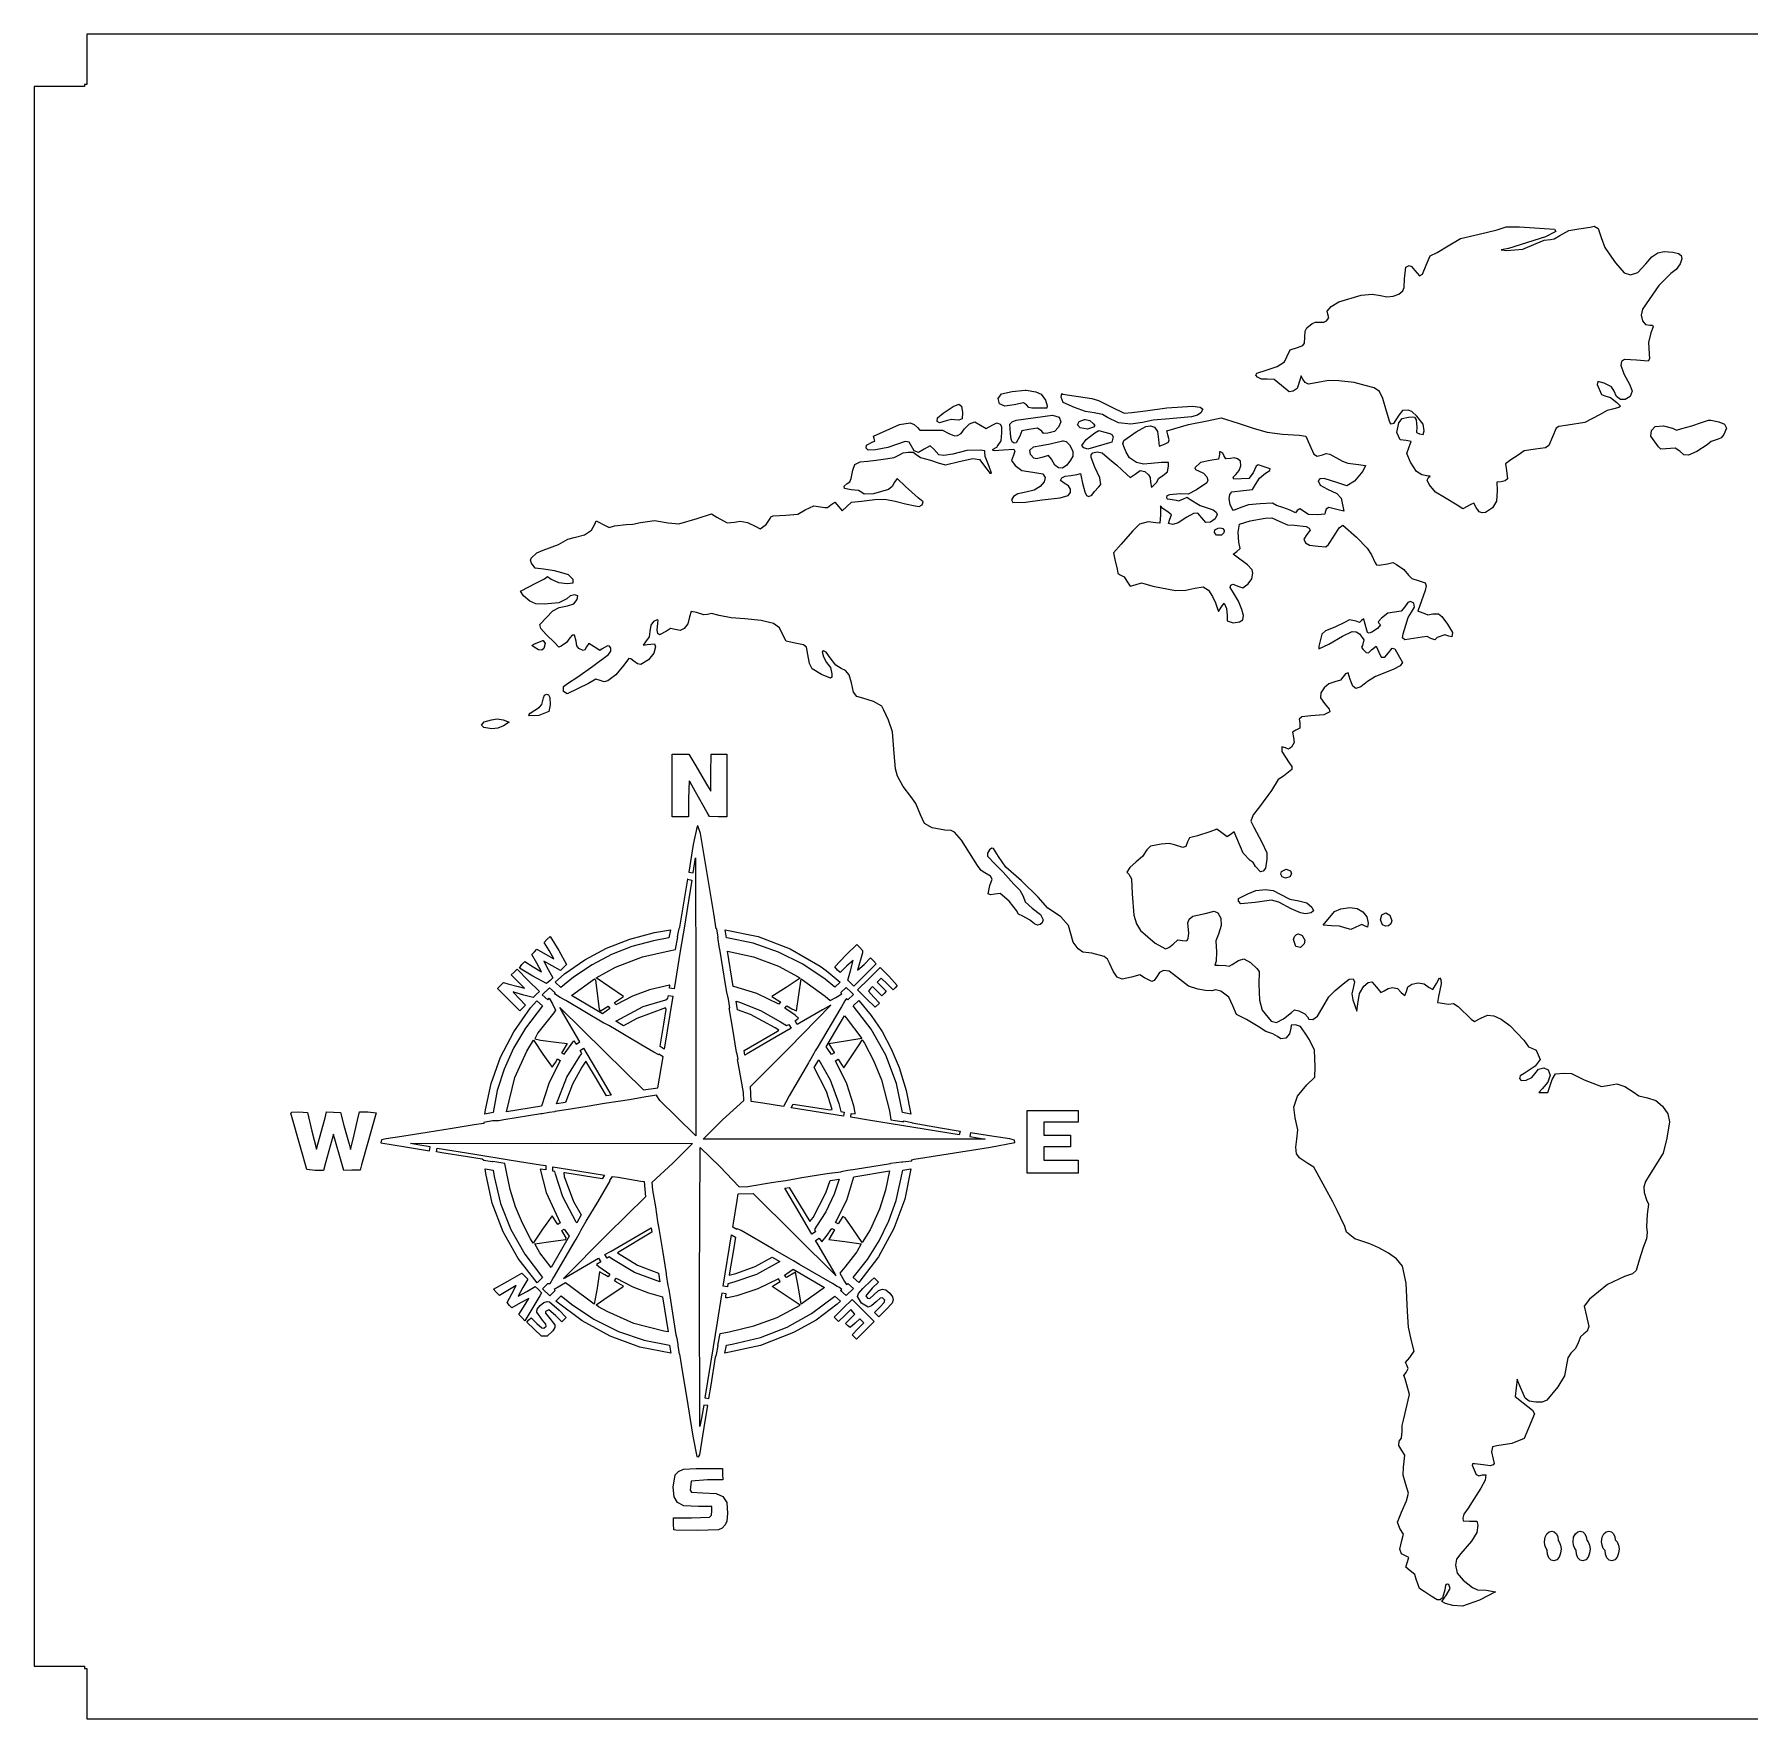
# Model space of a CAD drawing. Header units: millimetres. Extents: x 0 to 1200, y 0 to 567.
# Drawn here: x 0 to 577, y 0 to 567 of the extents above; entities that cross this region are included whole.
import ezdxf

# ---------------------------------------------------------------- set-up
doc = ezdxf.new("R2010")
doc.units = ezdxf.units.MM
doc.layers.get('0').update_dxf_attribs({"linetype": 'CONTINUOUS'})

msp = doc.modelspace()

# ---------------------------------------------------------------- linework, layer by layer
for points in [[(16.93, 16.93), (17.62, 16.93), (17.62, 0), (1182.38, 0), (1182.38, 16.93), (1183.07, 16.93), (1183.07, 17.62), (1200, 17.62), (1200, 549), (1183.07, 549), (1183.07, 549.68), (1182.38, 549.68), (1182.38, 566.61), (17.62, 566.61), (17.62, 549.68), (16.93, 549.68), (16.93, 549), (0, 549), (0, 17.62), (16.93, 17.62)], [(434.58, 470.28), (435.31, 471.25), (435.01, 472.43), (434.8, 473.48), (436.1, 475.04), (438.68, 476.58), (446.17, 478.87), (449.93, 479.23), (452.73, 478.75), (454.87, 478.34), (457.02, 478.51), (458.91, 479.17), (460.26, 480.29), (460.68, 481.41), (460.76, 484.39), (461.22, 488.32), (462.37, 488.83), (463.15, 488.52), (464.26, 487.18), (465.83, 485.39), (466.8, 485.98), (468.09, 488.96), (469.4, 492.07), (471.75, 493.23), (475.49, 495.45), (479.6, 497.9), (485.88, 499.36), (491.96, 500.87), (494.97, 501.87), (499.43, 501.85), (511.19, 501.05), (511.67, 500.24), (508.22, 498.46), (495.8, 494.54), (493.31, 494.06), (495.21, 493.87), (500.58, 494.39), (505.04, 496.2), (507.77, 497.33), (509.85, 497.55), (511.1, 497.8), (513.08, 498.97), (516.07, 500.62), (519.37, 501.19), (523.2, 501.79), (524.6, 502.09), (524.6, 502.09), (525.89, 501.3), (526.98, 498.31), (528.21, 494.92), (529.6, 492.75), (531.79, 489.78), (534.69, 486.34), (536.83, 485.71), (539.23, 486.44), (541.98, 489.45), (544.02, 491.79), (545.95, 493.11), (548.16, 493.59), (551.01, 493.37), (552.88, 492.9), (553.88, 492.16), (554.08, 491.03), (553.54, 489.42), (552.18, 487.55), (550.33, 486.1), (546.35, 482.12), (540.83, 474.11), (540.41, 472.1), (540.81, 470.27), (541.84, 469.03), (543.3, 468.8), (544.14, 468.78), (544.47, 468.25), (543.63, 466.23), (542.79, 462.93), (543.07, 459.1), (543.2, 457.41), (542.75, 456.61), (538.79, 457.01), (534.72, 457.21), (533.81, 456.53), (533.55, 455.29), (534.52, 452.44), (536.57, 448.74), (537.39, 446.56), (536.66, 444.8), (535.04, 443.79), (533.4, 443.82), (532.05, 444.79), (531.3, 446.59), (530.37, 448.03), (527.93, 449.23), (525.76, 449.79), (525.54, 448.81), (526.99, 445.44), (528.15, 445.03), (530.05, 444.45), (532.16, 442.78), (533.45, 441.48), (532.85, 441.1), (530.69, 440.52), (528.92, 440.07), (526.38, 438.63), (521.42, 436.05), (515.7, 435.1), (512.72, 434.73), (511.78, 434.1), (509.3, 428.27), (508.26, 427.5), (504.83, 427.05), (501.02, 426.55), (499.07, 425.08), (496.54, 423.42), (494.72, 422.11), (495.09, 419.9), (495.4, 417.13), (494.64, 416.4), (493.25, 416.07), (491.84, 415.95), (491.91, 413.03), (491.71, 409.6), (490.39, 407.34), (488.06, 405.71), (486.89, 405.6), (485.9, 406), (484.85, 407.49), (484.06, 408.89), (483.08, 408.45), (480.38, 406.97), (478.52, 408.17), (474.21, 410.84), (471.18, 412.62), (469.12, 415.15), (468.39, 416.67), (468.9, 417.58), (469.44, 417.96), (468.82, 417.97), (466.58, 418.46), (464.84, 419.54), (462.79, 422.71), (461.61, 425.6), (462.33, 427.79), (463, 429.67), (461.38, 429.93), (459.31, 430.2), (458.25, 432.64), (458.83, 435.88), (460.04, 437.37), (462.18, 437.82), (463.54, 437.97), (464.2, 437.86), (464.75, 436.97), (464.95, 434.42), (464.86, 432.71), (465.79, 432.27), (467.03, 431.95), (467.45, 433.22), (467.04, 435.46), (464.92, 438.15), (463.27, 439.7), (462.03, 440.13), (460.11, 440.05), (458.93, 438.5), (457.05, 435.68), (456.36, 435.49), (455.86, 436.11), (454.76, 439.88), (453.53, 444.06), (452.33, 446.41), (450.54, 447.65), (447.58, 448.51), (443.83, 449.45), (438.76, 450.04), (435.2, 450.18), (432.88, 449.69), (428.46, 448.94), (427.33, 449.45), (426.55, 450.59), (426, 451.77), (425.85, 450.97), (424.7, 447.42), (423.35, 446.55), (422.02, 446.37), (419.44, 448.49), (416.93, 450.46), (414.6, 450.63), (412.65, 450.64), (411.3, 451.26), (410.81, 452), (411.1, 452.62), (414.31, 453.68), (417.93, 454.84), (420.42, 456.4), (421.17, 458.1), (422.39, 460.49), (424.8, 461.3), (426.61, 461.88), (427.19, 462.7), (427.3, 464.73), (427.41, 466.79), (427.97, 467.86), (429.69, 469.34), (430.84, 469.83), (432.29, 469.8), (433.7, 469.76)], [(328.85, 446.5), (333.2, 446.89), (333.2, 446.89), (333.2, 446.89), (333.59, 446.87), (336.79, 446.38), (338.6, 445.51), (340.06, 443.57), (340.63, 441.63), (340.56, 440.85), (338.27, 440.81), (335.5, 440.89), (334.46, 441.11), (333.65, 441.94), (332.68, 442.64), (329.51, 442.01), (326.39, 441.53), (324.63, 442.29), (324.13, 444.08), (325.28, 445.65)], [(364.65, 435.91), (360.92, 437.74), (359.23, 438.72), (356.43, 439.28), (353.51, 439.76), (349.84, 441.02), (346.01, 442.76), (345.31, 444.53), (345.5, 445.74), (345.87, 445.52), (355.68, 444.07), (357.92, 443.47), (362.14, 441.32), (366.46, 439.16), (369.06, 439.38), (373.73, 440), (380.91, 440.91), (389.49, 441.53), (392.03, 441.21), (392.95, 440.49), (392.33, 439.3), (391.18, 438.5), (389.16, 437.92), (381.75, 437.24), (376.26, 436.83), (372.7, 436.05), (368.71, 435.45)], [(310.92, 442.17), (311.82, 441.5), (312.17, 439.42), (312.03, 437.27), (310.95, 436.77), (309.48, 436.92), (308.44, 437.08), (306.64, 436.58), (304.38, 435.96), (303.61, 436.37), (303.7, 437.55), (305.66, 439.19), (309.02, 441.41)], [(344.66, 437.85), (345.2, 436.28), (344.47, 434.42), (343.14, 433), (340.9, 432.45), (339.36, 432.31), (338.83, 433.13), (337.42, 434.1), (334.42, 433.71), (332.14, 433.17), (331.48, 431.38), (330.22, 429.16), (329.57, 429.02), (328.86, 429.49), (328.47, 430.45), (328.26, 432.28), (328.1, 435.45), (328.83, 436.25), (330.2, 436.76), (342.41, 438.44)], [(477.99, 51.7), (478.51, 49.01), (480.51, 46.59), (483.67, 44.13), (485.31, 43.39), (488.29, 43.21), (491.43, 42.73), (486.06, 39.92), (480.32, 37.86), (477.03, 38.03), (477.02, 38.03), (474.55, 38.75), (473.38, 39.44), (474.89, 41.72), (476.2, 43.8), (475.73, 45.17), (475.14, 45.3), (474.61, 44.87), (474.35, 43.37), (473.59, 40.69), (472.77, 40.02), (471.77, 39.93), (469.78, 41.17), (467.4, 42.8), (465.88, 43.82), (464.72, 46.94), (464.28, 48.51), (462.66, 49.72), (461.2, 50.94), (461.7, 52.48), (462.22, 54.23), (460.88, 54.9), (459.78, 55.49), (459.21, 57.05), (459.9, 59.91), (460.41, 62.08), (459.27, 63.97), (458.47, 66.15), (459.78, 69.51), (461.5, 73.34), (462.08, 75.87), (461.25, 78.81), (460.29, 81.97), (460.47, 84.58), (460.9, 88.7), (459.94, 90.27), (458.88, 91.86), (459.04, 93.38), (459.78, 94.39), (460.01, 96.7), (459.98, 98.66), (460.48, 100.43), (462.49, 109.11), (460.99, 114.29), (460.55, 115.4), (461.32, 116.43), (462.04, 117.84), (461.6, 118.98), (461.12, 119.82), (462.56, 121.54), (464.01, 123.62), (463.16, 127.07), (462.14, 131.72), (461.84, 137), (461.36, 146.51), (460.09, 152.18), (458.09, 154.7), (455.42, 156.64), (452.18, 158.41), (449.1, 159.74), (444.09, 161.37), (441.31, 163.66), (440.73, 165.53), (438.2, 170.9), (436.66, 173.86), (434.11, 178.56), (431.39, 183.5), (430.31, 185.5), (428.32, 186.79), (425.61, 188.51), (424.48, 190.06), (424.22, 192.25), (424.63, 194.92), (424.89, 198.05), (424.05, 202.07), (423.53, 205.66), (424.85, 209.42), (428, 213.23), (430.58, 215.86), (430.79, 219.33), (430.56, 224.85), (428.85, 228.32), (427.36, 230.59), (425.8, 232.84), (424.14, 233.45), (422.71, 233.26), (422.53, 232.27), (422.16, 230.43), (420.85, 228.97), (419.23, 228.65), (418.04, 229.51), (416.5, 230.34), (414.12, 231.15), (411.6, 232.85), (407.65, 235.15), (404.3, 236.83), (403.07, 239.76), (401.73, 242.77), (399.02, 244.68), (397.21, 245.15), (395.98, 244.81), (393.88, 244.93), (391.31, 245.41), (388.18, 246.44), (384.11, 249.58), (381.6, 251.48), (379.7, 251.64), (378.4, 251), (377.4, 249.47), (376.65, 248.35), (375.83, 247.95), (373.39, 249.26), (371.73, 250.2), (368.94, 249.49), (365.88, 248.79), (364.2, 249.48), (362.76, 251.42), (361.53, 254.18), (360.88, 255.52), (359.83, 256.45), (355.64, 257.51), (352.65, 257.86), (351.06, 258.95), (349.38, 261.18), (348.62, 264), (347.75, 266.84), (345.2, 269.74), (342.45, 271.7), (340.82, 272.7), (337.61, 276.35), (332.03, 281.89), (326.7, 286.5), (324.25, 290.09), (322.62, 292.74), (322, 292.81), (321.27, 292.24), (320.55, 291.19), (320.6, 290.1), (323.13, 287.44), (325.86, 284.76), (329.46, 280.77), (331.47, 278.76), (332.59, 276.65), (333.27, 274.78), (335.6, 272.71), (338.4, 270.49), (339.23, 268.74), (338.96, 267.74), (338.28, 267.12), (337.35, 266.97), (336.33, 267.35), (334.63, 268.76), (332.48, 269.95), (330.93, 270.66), (330.31, 271.89), (327.85, 275.02), (324.86, 277.63), (322.97, 277.34), (321.56, 277.11), (320.83, 277.52), (321.38, 280.28), (322.12, 282.38), (321.53, 283.43), (319.7, 284.53), (318.38, 285.38), (317.14, 287.01), (314.53, 291.29), (311.78, 295.56), (309.51, 298.17), (308.39, 298.8), (306.26, 298.92), (301.97, 299.71), (299.4, 301.09), (298.01, 304.01), (296.49, 307.91), (294.82, 310.22), (292.16, 313.57), (290.3, 317.08), (289.61, 319.55), (289.21, 324.64), (288.58, 331.97), (287.21, 335.87), (285.72, 339.27), (285.05, 340.62), (282.23, 342.17), (278.64, 343.29), (276.63, 343.81), (275.51, 345.32), (274.82, 348.4), (274.07, 351.19), (272.76, 352.6), (271.31, 353.27), (269.57, 354.44), (267.68, 356.85), (266.29, 358.8), (265.37, 359.27), (265, 358.85), (265.4, 357.21), (266.46, 355.33), (267.75, 353.66), (268.26, 351.44), (268.19, 350.32), (267.72, 350.05), (264.71, 351.21), (261.61, 353.13), (260.64, 355.01), (260.09, 358.02), (259.73, 360.41), (258.7, 361.29), (255.31, 361.95), (252.8, 362.42), (251.77, 364.59), (250.6, 366.96), (248.54, 368.45), (244.39, 369.4), (238.94, 369.97), (234.31, 370.35), (230.34, 371.07), (227.79, 371.74), (226.37, 371.45), (225.21, 371.28), (222.71, 372.15), (220.91, 372.5), (220.35, 370.64), (219.73, 368.29), (218.56, 366.69), (217.17, 366.07), (215.49, 366.4), (214, 366.7), (212.57, 365.8), (210.3, 364.61), (209.71, 365.05), (209.52, 366.19), (209.72, 368.49), (209.82, 369.45), (209.45, 369.63), (208.26, 369.06), (207.31, 367.8), (206.98, 365.67), (206.74, 363.96), (205.57, 362.23), (204.71, 361.18), (206.14, 361.35), (208.53, 361.52), (208.86, 360.58), (208.37, 358.44), (206.52, 356.15), (203.95, 354.58), (202.82, 354.83), (201.57, 355.76), (200.62, 356.53), (199.92, 356.62), (198.18, 354.31), (195.62, 351.14), (192.91, 349.16), (191.69, 348.84), (190.27, 349.22), (188.82, 349.72), (186.42, 348.28), (179.23, 344.74), (178.02, 345.53), (177.97, 347.21), (179.35, 348.18), (182.77, 350.46), (187.83, 354.1), (193.05, 357.99), (193.86, 359.12), (193.88, 360.13), (193.47, 360.74), (192.76, 360.89), (190.98, 359.84), (190.21, 359.34), (188.31, 360.54), (186.47, 361.73), (185.71, 360.54), (185.17, 359.55), (184.53, 359.34), (183.09, 360.02), (182.42, 360.88), (182.18, 362.45), (181.65, 364.44), (180.84, 364.48), (180.11, 363.54), (178.93, 362.04), (177.22, 360.84), (176.42, 360.46), (175.01, 361.88), (172.08, 364.71), (170.36, 366.69), (170.04, 368.12), (174.41, 372.67), (176.52, 373.76), (179.36, 374.4), (181.43, 375.05), (182.56, 376.51), (182.84, 377.75), (181.74, 378.01), (180.2, 377.7), (179.08, 376.76), (176.41, 375.38), (171.47, 374.88), (168.71, 375.08), (166.63, 375.96), (164.55, 377.73), (163.45, 379.3), (168.92, 382.11), (171.53, 383.42), (172.57, 384.21), (173.84, 383.37), (176.32, 382.19), (179.16, 381.84), (181.18, 382.14), (181.19, 383.23), (179.63, 384.76), (177.42, 385.49), (174.92, 386.16), (171.29, 386.72), (168.44, 387.06), (167.19, 388.75), (166.86, 389.74), (167.14, 390.43), (169.03, 392.23), (171.15, 393.09), (176.31, 395.03), (179.47, 396.74), (181.6, 397.29), (184.98, 398.29), (187.42, 399.77), (188.47, 401.87), (189, 402.9), (192.48, 401.19), (193.28, 400.68), (195.13, 401.29), (199.08, 401.77), (201.28, 401.78), (203.88, 402.42), (208.52, 403.07), (213.12, 402.33), (216.78, 401.96), (222.92, 403.76), (227.71, 405.35), (229.57, 404.13), (232.99, 402.33), (235.52, 402.53), (237.42, 402.86), (239.88, 402.37), (242.63, 401.05), (244.09, 400.27), (246.07, 401.68), (247.45, 403.7), (247.65, 404.3), (248.42, 404.66), (252.75, 404.91), (256.79, 405.15), (259.22, 406.62), (262.11, 407.94), (265.88, 407.48), (266.8, 407.41), (267.82, 408.29), (269.2, 409.23), (270.59, 407.7), (271.66, 406.3), (273.22, 407.79), (274.79, 409.28), (278.13, 409.57), (282.68, 410.12), (286.08, 410.27), (289.51, 409.54), (293.02, 408.68), (296.25, 408.05), (297.59, 407.8), (298.62, 408.3), (298.87, 409.3), (297.2, 410.65), (292.95, 414.46), (290.12, 417.14), (289.29, 415.94), (288.53, 414.5), (287.3, 413.48), (282.25, 412.01), (279.08, 411.88), (278.28, 412.43), (277.21, 413.13), (274.72, 413.43), (272.51, 413.78), (272.37, 414.65), (273.35, 415.48), (274.21, 416.11), (274.73, 417.24), (275.31, 419.95), (275.97, 421.94), (277.77, 422.77), (280.3, 423.01), (283.1, 423.39), (287, 423.94), (289.19, 424.23), (290.73, 425.05), (292.19, 425.84), (293.89, 426.07), (295.53, 426.05), (296.48, 425.32), (298.03, 424.31), (301.41, 423.36), (304.27, 422.4), (306.39, 421.81), (310.99, 422.89), (315.62, 423.94), (317.91, 423.62), (320.29, 420.32), (321.34, 418.98), (321.88, 419.03), (321.08, 421.25), (319.78, 424.62), (319.7, 426.08), (319.64, 426.51), (318.11, 426.72), (313.56, 426.65), (308.87, 425.42), (305.9, 424.93), (304.17, 425.16), (302.55, 427.07), (301.25, 428.22), (299.3, 427.08), (297.37, 425.93), (295.87, 426.51), (294.18, 429.37), (292.86, 429.64), (289.96, 428.65), (287.08, 427.59), (282.92, 426.82), (280.41, 426.69), (279.73, 427.42), (279.88, 428.38), (281.99, 429.47), (282.72, 429.74), (282.49, 430.68), (282.18, 431.48), (290.91, 435.36), (294.53, 435.86), (295.89, 435.35), (297.03, 434.34), (297.8, 433.41), (301.59, 433.41), (305.38, 433.41), (307.56, 432.38), (309.49, 431.57), (310.44, 431.62), (311.66, 432.37), (312.85, 433.92), (314.45, 435.6), (316.25, 436.21), (318.24, 435.11), (320.13, 434.03), (322.36, 435.25), (323.65, 435.89), (324.8, 435.47), (325.28, 434.73), (325.29, 432.55), (324.99, 429.83), (324.07, 428.41), (323.57, 427.64), (322.08, 426.8), (322.84, 426.59), (325.98, 426.79), (329.44, 427.03), (329.75, 426.35), (329.28, 425.04), (328.63, 423.19), (329.81, 421.55), (332.05, 419.86), (335.78, 419.31), (339.15, 418.79), (339.9, 417.56), (339.58, 416.05), (338.32, 414.54), (336.29, 413.32), (333.4, 412.61), (330.72, 411.99), (329.29, 411.1), (328.65, 409.97), (329.09, 409.13), (333.38, 409.24), (338.92, 409.96), (345, 410.69), (347.64, 411.47), (348.44, 412.46), (348.47, 413.59), (347.78, 414.7), (346.39, 415.65), (345.1, 416.55), (345.51, 417.46), (346.66, 418.03), (348.59, 418.23), (350.67, 418.58), (351.81, 418.89), (351.99, 418.34), (352.51, 415.65), (353.24, 412.65), (353.81, 411.52), (354.67, 411.17), (355.65, 411.6), (356.58, 412.8), (357.84, 414.3), (358.64, 415.21), (358.28, 417.42), (356.67, 421.02), (355.37, 424.24), (355.44, 425.17), (355.98, 425.78), (357.49, 426.16), (359.16, 425.79), (361.63, 423.73), (364.06, 421.68), (367.44, 418.53), (368.5, 417.5), (370.18, 418.7), (371.89, 419.83), (373.42, 419.55), (374.73, 418.45), (375.25, 417.53), (375.36, 415.93), (375.74, 414.15), (377.53, 415.96), (378.02, 417.14), (379.5, 418.23), (381.04, 419.43), (381.38, 421.35), (381.38, 422.53), (379.03, 422.52), (375.6, 422.26), (372.99, 422.03), (370.69, 422.6), (368.35, 424.14), (367.17, 426.05), (366.4, 428.01), (366.03, 429), (366.42, 429.92), (370.55, 432.87), (373.75, 434.71), (375.34, 434.95), (376.66, 434.47), (377.74, 433.01), (378.01, 430.31), (378.31, 428.03), (380.12, 428.74), (381.37, 429.44), (381.62, 430.15), (381.16, 431.87), (380.81, 433.18), (388.16, 435.33), (394.4, 436.64), (399.09, 437.6), (399.1, 437.61), (404.88, 435.81), (410.18, 434.02), (414.57, 432.81), (419.74, 432.11), (425.37, 431.72), (427.61, 431.41), (428.86, 428.61), (430.26, 425.4), (431.44, 424.75), (433.23, 425.19), (434.41, 425.6), (435.66, 425.33), (439.93, 423.01), (441.74, 422.33), (445.36, 421.9), (447.64, 421.53), (446.8, 419.67), (443.99, 416.33), (441.41, 414.69), (438.42, 415.69), (433.81, 417.16), (432.31, 417.07), (431.74, 416.37), (432.46, 414.91), (434.94, 413.59), (438.02, 412.1), (439.53, 410.63), (440.4, 406.16), (438.53, 406.69), (435.39, 407.41), (434.5, 406.93), (434.11, 405.9), (434.03, 405.18), (431.51, 404.93), (428.56, 405.1), (425.55, 406.97), (424.71, 406.39), (424.15, 405.69), (422.32, 406.51), (419.92, 407.41), (417.7, 408.14), (416.36, 408.9), (412.25, 408.66), (408.37, 408.31), (405.7, 407.41), (403.25, 406.4), (402.8, 406.95), (402.12, 408.4), (401.87, 410.4), (402.05, 411.83), (402.75, 412.68), (406.66, 413.2), (409.65, 413.45), (410.69, 415.12), (411.98, 417.31), (414.05, 418.97), (415.49, 419.93), (415.64, 420.47), (411.53, 421.81), (410.87, 421.39), (409.88, 419.13), (408.4, 417.17), (403.35, 416.99), (403.2, 417.69), (404.05, 418.58), (405.18, 419.83), (405.72, 421.46), (405.64, 423.02), (404.65, 423.77), (403.54, 424.17), (402.23, 423.92), (400.67, 423.78), (400.06, 424.9), (399.7, 425.73), (398.89, 426.2), (398.55, 426.15), (398.61, 425.21), (398.28, 423.7), (395.49, 423.24), (392.2, 422.53), (390.33, 420.78), (390.55, 420.23), (391.49, 419.78), (393.24, 418.93), (394.28, 417.73), (394.62, 416.65), (394.27, 415.7), (390.86, 413.43), (388.04, 411.95), (385.47, 411.98), (381.77, 411.74), (380.84, 411.4), (380.72, 410.83), (380.96, 410.3), (381.99, 410.2), (383.96, 409.88), (384.84, 409.72), (386.2, 410.22), (387.68, 410.88), (388.33, 410.36), (392.11, 408.16), (396.47, 406.68), (397.46, 405.91), (397.77, 405.06), (397.11, 403.63), (395.5, 402.54), (393.95, 402.42), (392.58, 403.99), (391.3, 405.52), (389.83, 405.45), (387.59, 404.22), (384.67, 402.33), (382.86, 401.76), (381.41, 402.04), (381.82, 403.54), (382.42, 404.99), (381.3, 405.82), (379.52, 407.14), (378.74, 407.96), (378.74, 404.95), (378.55, 402.14), (377.15, 402.33), (374.53, 402.61), (371.68, 401.88), (369.31, 399.49), (365.47, 395.09), (362.98, 392.18), (363.41, 389.95), (364.17, 386.67), (364.42, 385.37), (364.98, 384.91), (366.53, 384.08), (367.45, 382.62), (368.49, 380.97), (370.27, 381.47), (372.34, 382.08), (376.14, 381.02), (383.8, 379.5), (387.23, 379.61), (390.29, 380.3), (393.06, 380.78), (394.92, 379.65), (396.19, 377.5), (397.18, 375.33), (397.93, 373.35), (398.29, 372.41), (399.23, 373.97), (400.18, 375.26), (400.93, 373.43), (401.17, 371.16), (401.17, 369.35), (403.13, 368.68), (405.25, 368.92), (406.42, 369.69), (406.67, 371.07), (406.05, 373.11), (404.98, 375.94), (403.31, 378.68), (402.11, 380.53), (402.39, 381.28), (403.11, 381.61), (405.09, 380.88), (406.41, 380.37), (408.18, 381.76), (409.48, 383.47), (409.81, 385.29), (409.54, 386.42), (407.95, 388.11), (404.56, 390.68), (403.13, 391.73), (404.41, 392.63), (405.52, 393.6), (405.12, 395.72), (404.84, 399.18), (405.3, 401.86), (408.91, 402.99), (413.92, 403.8), (416.23, 403.92), (418.88, 402.69), (421.49, 401.63), (423.81, 401.46), (427.73, 401.04), (428.74, 400.53), (429.09, 399.84), (428, 398.33), (426.97, 396.74), (427.46, 395.54), (428.87, 394.77), (431.76, 394.42), (434.32, 394.25), (435.18, 394.99), (437.17, 397.94), (438.81, 400.64), (440.06, 401.47), (444.68, 397.46), (448.28, 393.79), (449.74, 391.54), (450.95, 388.84), (451.34, 388.19), (452.26, 388.06), (455.07, 388.47), (456.84, 388.88), (458.08, 388.23), (460.51, 386.55), (462.08, 384.72), (463.28, 383.51), (465.7, 382.8), (467.69, 382.14), (468.09, 381.08), (467.72, 379.5), (465.22, 372.59), (465.76, 372.5), (467.27, 371.9), (468.67, 371.35), (470.34, 371.69), (472.25, 371.69), (473.38, 370.77), (475.27, 368.14), (476.89, 365.4), (476.7, 363.92), (475.67, 364.11), (474.4, 364.61), (471.72, 363.65), (470.98, 362.92), (469.66, 363.4), (468.42, 364.09), (466.7, 363.77), (460.93, 362.89), (460.09, 363.58), (460.35, 364.99), (461.24, 367.84), (461.99, 370.47), (463.12, 372.21), (464.14, 373.95), (463.91, 375.28), (462.84, 375.86), (461.9, 375.51), (460.88, 373.98), (459.65, 372.61), (457.44, 372.27), (455.2, 371.91), (453.09, 370.16), (451.98, 368.93), (452.18, 368.57), (452.69, 367.97), (451.76, 366.72), (449.86, 365.47), (448.92, 365.14), (448.37, 365.43), (447.39, 369.03), (447.09, 369.99), (446.28, 369.45), (445.71, 368.72), (444.5, 369.18), (442.31, 369.62), (440.65, 368.77), (437.33, 367.13), (434.2, 365.92), (433.03, 364.78), (431.98, 360.75), (431.98, 359.89), (435.29, 361.51), (439.9, 364.1), (443.17, 365.69), (444.51, 365.6), (445.71, 364.93), (447.06, 362.94), (446.69, 361.03), (446.37, 360.43), (446.76, 359.75), (447.94, 358.71), (448.67, 358.57), (449.72, 359.57), (451.3, 360.75), (452.18, 358.81), (452.96, 357.12), (454.16, 357.12), (455.4, 358.54), (456.59, 360.12), (457.53, 359.93), (460.16, 355.35), (459.34, 354.18), (456.99, 352.99), (451.01, 350.57), (448.36, 348.95), (446.07, 347.06), (444.46, 346.52), (443.36, 347.34), (442.55, 349.53), (441.84, 351.78), (440.96, 351.53), (440.03, 350.36), (439.27, 349.36), (437.4, 348.81), (435.31, 348.15), (433.73, 346.82), (432.65, 345.11), (432.56, 343.42), (433.9, 341.52), (435.45, 339.64), (435.7, 338.69), (433.63, 337.69), (429.33, 337.35), (426.25, 336.99), (425.35, 336.21), (425.54, 334.99), (425.56, 333.26), (424.28, 332.53), (423.14, 331.86), (423.46, 330.06), (423.69, 328.42), (422.84, 326.84), (421.79, 326.11), (420.72, 326.55), (419.49, 326.9), (419.58, 325.34), (422.03, 321.56), (422.9, 320.3), (422.95, 319.33), (420.12, 317.1), (418.25, 315.99), (416.02, 312.23), (412.03, 306.73), (409.9, 304.1), (409.1, 301.91), (410.07, 299.94), (412.77, 294.9), (414.5, 291.25), (414.5, 289.09), (414.03, 286.12), (413.21, 285.12), (412.39, 284.89), (410.73, 286.7), (409.91, 288.05), (408.93, 288.73), (406.55, 291.12), (404.4, 296.15), (403.56, 298.38), (402.61, 297.61), (401.14, 296.64), (399.33, 297.95), (397.72, 299.27), (395.32, 298.31), (391.13, 297.02), (388.51, 296.37), (387.83, 295.01), (387.2, 293.45), (386.23, 293.11), (383.39, 294.01), (381.7, 294.43), (378.93, 294.17), (375.37, 293.52), (374.15, 292.28), (372.63, 290.06), (370.54, 288.25), (368.47, 286.39), (367.42, 284.78), (368.04, 284.08), (369.03, 282.49), (369.23, 277.49), (369.8, 270.31), (370.71, 267.44), (371.99, 265.19), (376.91, 260.9), (380.4, 259.03), (381.58, 259.37), (382.99, 260.52), (384.58, 261.99), (386.11, 261.83), (387.64, 261.68), (388.03, 262.43), (388.28, 264.29), (387.95, 267.71), (388.4, 268.96), (389.65, 269.92), (391.19, 270.31), (393.79, 270.88), (396.82, 271.62), (398.02, 271.06), (398.97, 269.32), (399.18, 266.84), (398.19, 263.96), (397.31, 261.64), (397.58, 257.99), (397.46, 254.88), (397.05, 253.52), (398.15, 253.47), (400.54, 253.32), (401.8, 253.14), (402.88, 253.65), (404.92, 255.03), (406.77, 255.61), (409.04, 254.39), (411.15, 252.36), (411.87, 251.32), (411.79, 247.11), (412, 241.69), (412.89, 238.37), (415.96, 234.65), (417.76, 234.21), (420.14, 235.46), (422.77, 237.61), (423.81, 238.42), (425.27, 238.11), (427.27, 237.1), (428.13, 236.09), (428.67, 235.35), (429.94, 235.23), (431.58, 236.37), (433.34, 239.4), (435.34, 242.84), (437.51, 244.99), (440.19, 247.23), (442.21, 248.77), (443.52, 248.84), (443.97, 247.86), (443.54, 245.71), (443.13, 243.89), (443.4, 241.84), (444.71, 238), (445.06, 240.52), (445.64, 243.94), (447.12, 246.42), (448.6, 247.6), (449.85, 247.93), (451.34, 246.11), (452.84, 244.3), (453.95, 244.82), (455.31, 245.67), (456.81, 245.94), (458.4, 245.65), (459.71, 244.31), (460.94, 243.23), (461.51, 244.66), (461.88, 246.17), (463.27, 247.12), (465.43, 247.57), (467.36, 247.21), (469.12, 245.96), (470.36, 245.25), (471.51, 247.31), (472.59, 249.25), (473.02, 248.68), (473.1, 247.2), (472.27, 242.95), (471.86, 240.97), (472.78, 240.86), (474.09, 240.63), (475.58, 240.39), (477.32, 240.56), (478.85, 239.61), (483.22, 235.27), (484.37, 234.52), (486.48, 235.62), (488.7, 236.66), (490.8, 236.47), (493.3, 235.27), (496.19, 233.19), (500.89, 228.23), (502.46, 226.05), (503.64, 225.55), (505.04, 224.89), (506.42, 221.77), (504.68, 219.5), (501, 217), (499.71, 216.2), (499.43, 215.32), (500.06, 214.64), (501.68, 214.77), (503.57, 215.64), (504.57, 216.91), (505.9, 218.54), (507.63, 218.99), (509.14, 218.29), (509.79, 216.51), (508.94, 214.16), (507.12, 211.84), (505.93, 210.65), (509.01, 210.68), (509.56, 212.37), (510.41, 215.01), (511.57, 216.92), (514.42, 217.14), (516.9, 217.05), (521.23, 214.92), (527.03, 212.68), (529.74, 213.11), (532.16, 213.53), (534.94, 212.65), (537.65, 210.87), (539.65, 209.52), (542.55, 208.81), (545.29, 207.95), (547.55, 206.06), (549.39, 203.46), (549.87, 200.78), (549.06, 195.34), (547.73, 190.24), (543.1, 182.78), (541.81, 180.75), (541.25, 178.93), (541.4, 176.97), (542.2, 174.58), (542.83, 173.04), (542.42, 169.75), (542.16, 165.49), (542.45, 163.58), (542.21, 161.37), (541.09, 158.52), (539.67, 154.26), (538.65, 150.75), (537.48, 149.7), (534.73, 148.74), (529.09, 146.1), (522.98, 141.11), (521.23, 138.72), (521.96, 135.44), (522.73, 131.93), (522.17, 130.4), (521.07, 129.41), (519.99, 128.48), (519.2, 126.49), (518.31, 124.49), (516.69, 123), (515.68, 121.43), (515.17, 118.39), (514.55, 115.32), (512.32, 111.61), (508.64, 107.14), (507.04, 106.48), (505.01, 106.44), (502.73, 106.84), (501.4, 107.78), (499.29, 112.76), (498.67, 114.19), (498.06, 108.44), (500.69, 106.27), (503.86, 103.82), (504.49, 102.54), (501.07, 94.28), (496.94, 92.58), (491.81, 91.83), (490.39, 91.44), (490.06, 89.73), (490.58, 87.26), (490.99, 85.9), (490.65, 85.4), (489.6, 85.08), (487.23, 85.42), (484.43, 85.78), (483.69, 85.68), (483.54, 85.24), (484.91, 82.13), (485.74, 81.73), (487.07, 82), (488.15, 82), (487.96, 80.23), (486.42, 77.52), (484.14, 73.85), (482.25, 70.79), (480.73, 68.76), (480.45, 67.41), (480.52, 66.51), (482.69, 66.49), (485.16, 66.43), (485.45, 65.08), (485.1, 62.66), (483.3, 59.72), (479.76, 55.58), (478.31, 53.68)], [(354.13, 433.81), (351.76, 434.18), (350.85, 435.2), (351.38, 436.39), (353.15, 437.07), (353.36, 437.07), (353.36, 437.07), (354.92, 436.68), (356.19, 435.63), (356.68, 434.97), (356.15, 434.44)], [(352.24, 428.34), (353.76, 430.28), (356.65, 432.55), (358.01, 433.35), (359.62, 432.85), (361.66, 432.34), (362.37, 431.99), (362.79, 431.17), (362.42, 429.43), (354.28, 427.09), (352.91, 427.45)], [(563.02, 436.86), (563.86, 436.81), (566.54, 436.29), (568.41, 435.44), (569.03, 434.1), (568.19, 432.04), (567.3, 430.88), (566.32, 430.42), (563.9, 429.61), (562.53, 428.5), (559.13, 426.24), (556.32, 425.06), (554.69, 425.15), (553.34, 426.36), (551.86, 427.36), (548.68, 427.22), (546.97, 427.02), (546.2, 427.79), (543.64, 431.45), (543.8, 433.35), (545.08, 434.73), (547.87, 434.91), (550.97, 434.12), (552.21, 433.45), (554.06, 434), (557.42, 434.88), (560.67, 436.08), (563.02, 436.86)], [(338.81, 424.27), (337.01, 423.77), (336.15, 423.98), (335.03, 425.21), (334.75, 426.69), (335.97, 427.83), (338.58, 428.27), (341.63, 428.86), (345.8, 429.85), (345.8, 429.85), (345.8, 429.85), (346.09, 429.82), (346.97, 429.61), (348.18, 428.57), (349.25, 426.37), (349.29, 424.73), (348.44, 423.36), (347.19, 421.71), (345.73, 420.65), (344.38, 420.73), (343.25, 421.63), (342.03, 423.66), (341.11, 424.92)], [(400.16, 399.69), (400.06, 398.88), (399.29, 398.15), (397.59, 398.17), (396.92, 398.98), (397.04, 399.9), (398.16, 400.52), (398.82, 400.63), (398.82, 400.63), (398.82, 400.63), (399.71, 400.36)], [(170.64, 359.41), (169.53, 359.6), (168.08, 360.41), (167.36, 361.01), (167.96, 361.49), (170.98, 362.67), (170.98, 362.67), (171.12, 362.66), (171.81, 361.63), (171.33, 359.99)], [(170.69, 341.2), (171.21, 343.36), (171.61, 344.3), (172.26, 344.65), (172.92, 344.4), (173.35, 343.53), (173.5, 341.01), (173.05, 338.79), (169.72, 337.41), (166.52, 337.31), (166.29, 337.71), (166.71, 338.28), (169.85, 340.24)], [(153.72, 336.06), (155.71, 336.33), (157.66, 335.99), (159.71, 335.25), (157.83, 334), (155.86, 333.17), (153.9, 333.03), (151.14, 333.38), (150.42, 334.24), (151.31, 335.31)], [(232.88, 324.41), (232.88, 303.35), (229.96, 303.41), (227.03, 303.48), (226.25, 304.85), (222.32, 311.81), (220.45, 315.3), (220.22, 315.49), (219.99, 309.43), (219.99, 303.36), (214.47, 303.36), (214.47, 313.88), (214.47, 324.41), (217.32, 324.41), (220.17, 324.41), (222.42, 320.57), (226.07, 314.38), (227.47, 312.01), (227.53, 318.21), (227.6, 324.41), (230.24, 324.41)], [(124.8, 192.32), (132.88, 191.03), (133.09, 192.34), (129.63, 192.89), (126.54, 193.47), (173.95, 193.56), (221.36, 193.46), (214.72, 186.83), (207.64, 180.32), (207.86, 177.75), (207.88, 177.77), (208.9, 172.17), (209.6, 167.25), (209.97, 164.91), (209.99, 164.92), (209.99, 164.92), (211.23, 157.54), (212.52, 149.71), (212.54, 149.28), (213.1, 145.69), (213.4, 144.34), (213.42, 144.35), (213.54, 143.59), (213.76, 142.2), (215.78, 129.18), (216.07, 127.99), (216.45, 125.91), (216.36, 125.5), (216.87, 122.62), (216.96, 122.61), (217.33, 120.63), (217.92, 117.01), (219.29, 108.43), (221.49, 94.99), (222.79, 88.19), (223.36, 88.06), (223.78, 88.76), (224.49, 93.03), (225.64, 100.12), (226.47, 105.32), (225.11, 105.51), (224.4, 101.09), (223.82, 98.24), (223.68, 145.17), (223.89, 192.15), (230.57, 185.73), (237, 178.97), (239.93, 179.08), (247.88, 180.4), (250.17, 180.71), (252.68, 181.03), (252.7, 181.06), (258.1, 182), (265.81, 183.26), (268.25, 183.6), (268.25, 183.6), (268.32, 183.59), (268.32, 183.57), (271.3, 184.01), (271.32, 184.08), (273.64, 184.5), (276, 184.82), (276, 184.83), (287.94, 186.79), (287.95, 186.84), (289.84, 187.12), (291.71, 187.36), (292.11, 187.29), (295.07, 187.7), (295.11, 188.04), (295.94, 188.17), (305.17, 189.66), (321.52, 192.3), (329.77, 193.88), (329.66, 194.58), (328.03, 195.04), (322.67, 195.85), (314.85, 197.13), (314.57, 195.84), (319.79, 194.98), (272.35, 194.96), (224.92, 194.94), (231.48, 201.45), (238.65, 207.97), (238.5, 210.66), (236.89, 219.38), (236.53, 221.79), (236.65, 221.88), (236.42, 223.57), (236.32, 223.53), (236.09, 224.16), (234.88, 231.95), (233.67, 239.12), (233.85, 239.08), (233.41, 242.09), (232.84, 244.4), (232.58, 246.32), (230.57, 258.82), (230.47, 259.06), (229.89, 262.94), (229.95, 262.95), (230.01, 262.95), (229.57, 265.71), (229.32, 265.73), (228.48, 270.88), (226.21, 284.95), (224.08, 297.78), (223.15, 300.32), (223.16, 300.32), (223.15, 300.32), (223.15, 300.32), (222.87, 300.24), (221.62, 294.03), (220.12, 284.79), (221.54, 284.51), (222.37, 289.63), (222.5, 243.14), (222.47, 196.08), (215.81, 202.55), (210.38, 207.97), (209.3, 209.57), (209.32, 209.71), (205.6, 209.14), (200.18, 208.21), (196.39, 207.62), (191.78, 206.91), (185.95, 205.93), (178.83, 204.82), (175.07, 204.22), (175.05, 204.14), (173.18, 203.87), (170.75, 203.47), (170.3, 203.5), (157.95, 201.48), (156.22, 201.12), (154.05, 201.09), (151.18, 200.51), (151.15, 200.26), (147.87, 199.75), (140.57, 198.59), (132.16, 197.23), (123.65, 195.85), (118.35, 195.03), (116.8, 194.67), (116.57, 193.71)], [(422.4, 285.2), (422.8, 284.25), (422.19, 283.25), (420.81, 282.78), (419.63, 283.18), (419.17, 284.11), (419.38, 284.95), (421.02, 285.75), (421.02, 285.75)], [(216.37, 263.03), (216.26, 263.02), (216.82, 265.81), (217.1, 266.28), (219.73, 282.37), (219.72, 282.37), (221.14, 282.1), (220, 275.11), (218.62, 266.64), (217.23, 258.18), (215.14, 245.48), (213.66, 245.71), (213.72, 246.76), (213.64, 246.78), (213.64, 246.78), (206.87, 245.21), (201.15, 243.03), (195.61, 240.14), (195.08, 240.96), (198.1, 242.97), (193.51, 246.06), (188.92, 249.19), (195.4, 252.79), (204.49, 256.28), (213.55, 258.31), (215.67, 258.72), (216.46, 263.01)], [(425.76, 271.07), (422.7, 272.45), (418.5, 274.72), (416.1, 275.33), (410.54, 274.61), (405.78, 274.13), (405, 274.99), (405, 275.94), (408.07, 277.5), (410.78, 278.56), (412.99, 278.87), (413.93, 278.91), (413.93, 278.91), (416.57, 278.58), (418.99, 277.36), (422.28, 275.68), (425.31, 275.1), (427.9, 274.42), (429.59, 273), (430.24, 271.78), (429.42, 271.06), (427.52, 270.8)], [(444.88, 272.53), (446.82, 271.45), (448.13, 269.76), (448.6, 267.57), (448.31, 266.28), (447.13, 266.78), (446.4, 267.19), (445.63, 266.87), (442.76, 265.5), (440.69, 266.01), (438.96, 266.62), (436.27, 266.73), (433.46, 266.95), (437.25, 271.49), (439.43, 272.43), (442.46, 272.93), (442.46, 272.93), (442.46, 272.93)], [(271.03, 247.81), (269.2, 246.1), (265.92, 248.81), (258.44, 253.85), (250.32, 257.89), (241.76, 260.85), (232.94, 262.63), (232.79, 262.65), (232.36, 265.41), (243.46, 263.14), (254.18, 259.01), (264.27, 253.13), (266.34, 251.67)], [(453.43, 267.07), (452.74, 268.72), (453.17, 270.37), (454.48, 271.03), (455.9, 270.27), (456.55, 268.4), (456.22, 267.33), (455.4, 266.68), (454.38, 266.55)], [(168.99, 254.18), (167.31, 257.04), (168.18, 257.92), (169.05, 258.81), (171.86, 257.16), (174.75, 255.59), (173.14, 258.42), (171.44, 261.16), (172.4, 262.13), (173.5, 263.1), (176.34, 258.43), (179.02, 253.75), (178.01, 252.72), (176.99, 251.68), (174.17, 253.29), (171.3, 254.82), (172.82, 252.01), (174.4, 249.27), (173.43, 248.3), (172.23, 247.33), (167.68, 249.8), (163.13, 252.48), (163.92, 253.72), (164.94, 254.71), (167.75, 252.96), (170.62, 251.26)], [(208.25, 261.71), (200.92, 259.71), (194.06, 257.03), (187.56, 253.63), (181.31, 249.44), (177.12, 246.02), (175.18, 247.78), (178.32, 250.52), (185.1, 255.27), (192.41, 259.17), (200.24, 262.24), (208.59, 264.46), (213.97, 265.36), (213.42, 262.65)], [(278.47, 258.38), (278.47, 257.67), (276.85, 251.76), (279.05, 253.73), (281.24, 255.9), (282.18, 254.89), (283.12, 253.89), (279.35, 250.14), (275.58, 246.4), (274.59, 247.4), (273.59, 248.41), (274.43, 251.52), (275.4, 255.04), (273.25, 253.21), (270.97, 250.97), (270.11, 251.84), (269.26, 252.94), (272.94, 256.81), (276.62, 260.46), (277.65, 259.38)], [(423.75, 263.16), (424.5, 263.85), (425.13, 263.99), (425.13, 263.99), (426.36, 263.45), (427.25, 261.87), (427.06, 260.63), (425.79, 259.38), (424.28, 259.77), (423.45, 262.06)], [(235.29, 246.29), (235.07, 246.34), (233.15, 258.23), (241.9, 256.24), (250.26, 253.14), (256.89, 249.55), (257.53, 249.1), (252.8, 246), (248.07, 242.91), (250.73, 241.28), (250.97, 241.13), (250.34, 240.33), (242.97, 243.92)], [(169.88, 244.6), (168.8, 243.59), (167.72, 242.58), (164.63, 243.44), (161.3, 244.45), (161.02, 244.54), (161.25, 244.17), (163.15, 242.15), (165.24, 240.06), (164.28, 239.12), (163.28, 238.17), (159.49, 241.89), (155.75, 245.62), (156.77, 246.61), (157.8, 247.61), (159.25, 247.23), (162.77, 246.29), (164.83, 245.73), (162.6, 247.96), (160.36, 250.19), (161.34, 251.16), (162.33, 252.12), (166.1, 248.36)], [(190.26, 237.98), (193, 239.66), (193.52, 238.85), (191.03, 237.14), (180.66, 243.29), (188.43, 248.92), (188.43, 248.92), (188.68, 248.55), (189.97, 238.55)], [(244.97, 207.07), (241.13, 207.67), (240.84, 212.72), (253.72, 225.54), (267.9, 240.05), (267.9, 240.06), (267.89, 240.06), (267.87, 240.05), (265.11, 238.45), (256.6, 233.5), (255.86, 234.74), (257.05, 235.63), (255.85, 236.69), (252.45, 239.04), (253.07, 239.84), (254.71, 238.82), (256.37, 238.11), (257.86, 248.87), (257.89, 248.89), (257.89, 248.89), (265.96, 243.03), (267.62, 241.58), (269.59, 242.64), (271.56, 243.85), (271.2, 244.27), (273.03, 245.99), (274.72, 244.38), (275.49, 243.58), (273.57, 241.81), (273.09, 242.32), (272.54, 241.44), (271.42, 239.47), (271.22, 239.09), (263.25, 225.65), (262.63, 224.65), (262.13, 223.82), (262.17, 223.77), (260.74, 221.24), (260.7, 221.29), (260.38, 220.68), (253.81, 209.52), (252.69, 207.35), (251.91, 205.95)], [(286.8, 247.16), (284.78, 249.16), (284.11, 248.46), (283.44, 247.77), (284.98, 246.22), (286.52, 244.68), (285.78, 243.94), (285.04, 243.2), (283.48, 244.74), (281.93, 246.27), (281.23, 245.61), (280.54, 244.75), (282.38, 242.75), (284.22, 240.74), (282.83, 239.31), (279.79, 242.23), (276.86, 245.15), (280.64, 248.91), (284.42, 252.66), (287.32, 249.76), (290.21, 246.67), (289.51, 245.83), (288.82, 245.17)], [(198.99, 229.72), (196.21, 231.43), (193.26, 233.15), (193.23, 233.14), (191.6, 234.02), (191.57, 233.97), (178.72, 241.59), (178.71, 241.6), (176.87, 242.57), (174.93, 243.8), (175.16, 244.15), (173.23, 245.91), (173.22, 245.91), (173.23, 245.91), (173.23, 245.91), (170.81, 243.46), (172.67, 241.8), (173.16, 242.34), (174.25, 240.49), (175.33, 238.32), (174.74, 237.46), (169.37, 230.74), (168.27, 228.71), (170.27, 228.24), (175.49, 227.61), (179.21, 227.13), (177.69, 224.7), (177.27, 224.02), (178.16, 223.49), (181.43, 228.06), (182.25, 226.86), (183.5, 227.65), (177.25, 238.25), (176.76, 239.21), (191.89, 224.34), (204.83, 211.49), (209.74, 212.24), (211.43, 222.66), (210.01, 223.52), (209.98, 223.33), (208.37, 224.26), (204.34, 226.6)], [(213.29, 243.3), (214.74, 243.07), (211.85, 225.27), (210.45, 226.12), (210.47, 226.23), (211.69, 233.59), (212.52, 238.56), (212.3, 239.08), (202.61, 235.56), (198.19, 233.11), (195.54, 234.65), (195.76, 234.8), (204.73, 239.53), (212.43, 241.82), (213.06, 242.34), (213.29, 243.3)], [(151.74, 204.77), (153.6, 213.65), (156.82, 222.5), (161.29, 231.07), (166.9, 239.09), (168.96, 241.49), (168.96, 241.49), (170.89, 239.77), (165.14, 232.29), (161.17, 225.56), (158.02, 218.53), (155.71, 211.28), (154.27, 203.88), (151.55, 203.33)], [(247.39, 228.15), (242.78, 225.47), (239.71, 223.68), (238.95, 223.24), (238.73, 224.82), (242.94, 227.21), (249.88, 231.23), (250.41, 231.57), (249.19, 232.42), (240.83, 236.9), (236.44, 238.42), (236.01, 241.32), (237.13, 241.01), (244.27, 238.28), (250.95, 234.42), (252.96, 233.14), (253.75, 233.49), (254.48, 232.27)], [(286.32, 223.15), (281.44, 231.97), (275.4, 239.84), (277.34, 241.62), (281.48, 236.56), (285.08, 231.17), (288.21, 225.36), (290.89, 219.07), (293.24, 211.34), (294.76, 203.38), (292.02, 203.97), (289.9, 213.7)], [(268.14, 223.43), (266.69, 225.56), (266.34, 226.05), (272.5, 236.42), (273.01, 235.81), (278.24, 228.78), (269.37, 227.39), (267.22, 227.06), (268.95, 224.12), (269.06, 223.95)], [(161.61, 215.68), (165.63, 224.59), (167.89, 228.21), (167.89, 228.21), (167.96, 228.17), (171.04, 223.58), (174.12, 219.19), (175.23, 220.73), (175.97, 221.94), (176.84, 221.43), (173.05, 213.66), (170.61, 206.02), (158.76, 204.09)], [(190.34, 213.12), (189.08, 215.3), (185.53, 221.24), (184.08, 219.15), (180.96, 213.46), (178.59, 207.26), (175.63, 206.78), (179.06, 215.83), (183.43, 222.9), (184.12, 223.76), (183.52, 224.76), (184.74, 225.53), (190.18, 216.21), (194.01, 209.73), (192.45, 209.49)], [(271.47, 220.09), (272.19, 218.94), (274.46, 222.32), (277.59, 227.04), (278.43, 228.39), (279.15, 227.27), (282.18, 221.44), (284.89, 214.93), (287.55, 204.43), (288.06, 201.45), (289.54, 201.2), (291.72, 200.91), (292.42, 200.88), (292.38, 201.14), (295.14, 200.54), (295.17, 200.4), (304.71, 198.71), (311.35, 197.63), (311.08, 196.37), (280.54, 201.34), (274.57, 202.3), (274.76, 203.6), (276, 203.47), (276.08, 203.8), (275.58, 206.14), (273.28, 213.61), (269.43, 221.35), (270.36, 221.87)], [(255.18, 206.77), (267.59, 204.8), (268.34, 204.9), (266.46, 210.95), (262.3, 219.03), (263.79, 221.64), (267.63, 214.88), (270.52, 206.94), (271.27, 204.2), (272.34, 204.01), (272.14, 202.69), (254.49, 205.54)], [(93.37, 197.67), (94.85, 191.56), (95.4, 193.27), (97.76, 202.09), (98.28, 204.1), (100.6, 204.04), (102.92, 203.97), (104.13, 199.51), (105.84, 193.25), (106.34, 191.44), (107.19, 194.96), (108.68, 201.29), (109.33, 204.09), (112.19, 204.09), (114.95, 203.8), (112.13, 193.79), (110.07, 186.36), (109.55, 184.53), (106.79, 184.47), (104.04, 184.4), (103.39, 186.75), (100.87, 195.72), (100.59, 196.62), (99.61, 193.09), (97.91, 186.99), (97.2, 184.41), (94.47, 184.42), (91.64, 184.7), (89.71, 191.51), (86.32, 203.69), (86.65, 204.02), (88.96, 204.09), (91.84, 203.9)], [(350.99, 204.54), (350.99, 200.66), (339.48, 200.66), (339.48, 196.31), (348.46, 196.31), (348.46, 192.42), (339.48, 192.42), (339.48, 187.85), (350.99, 187.85), (350.99, 183.5), (333.95, 183.5), (333.95, 194.02), (333.95, 204.55), (342.47, 204.54)], [(170.92, 164.62), (167.8, 159.92), (166.87, 161.47), (164.13, 166.65), (161.83, 172.23), (160.02, 178.05), (158.76, 183.96), (158.24, 186.81), (154.18, 187.39), (154, 187.31), (151.15, 187.75), (150.63, 188.17), (145.63, 188.98), (137, 190.37), (135.3, 190.64), (135.52, 191.94), (148.16, 189.91), (160.36, 187.94), (170.26, 186.34), (171.97, 186.07), (171.97, 184.59), (170.14, 184.81), (172.14, 176.98), (176.89, 166.75), (176.09, 166.24), (174.2, 169.15)], [(169.06, 146.6), (162.74, 154.78), (157.68, 163.77), (154.01, 173.39), (151.83, 183.41), (151.62, 184.96), (154.29, 184.55), (154.63, 182.41), (156.78, 173.31), (160.23, 164.58), (164.94, 156.27), (170.89, 148.43)], [(177.79, 175.6), (175.22, 183.18), (175.07, 184.12), (174.43, 184.22), (174.43, 185.67), (179.36, 184.87), (191.76, 182.86), (190.94, 181.58), (178.4, 183.61), (178.12, 183.65), (178.21, 182.41), (181.35, 174), (183.95, 169.45), (182.42, 166.79), (182.26, 167.04)], [(283.88, 155.42), (277.29, 146.73), (275.43, 148.42), (280.15, 154.44), (284.13, 160.78), (287.37, 167.43), (289.85, 174.35), (292.06, 184.57), (294.79, 184.95), (292.78, 174.81), (289.09, 164.87)], [(193.53, 181.08), (194.41, 182.44), (196.4, 182.12), (203.99, 180.86), (205.14, 180.66), (205.58, 175.59), (192.76, 162.96), (177.99, 148.04), (178.45, 148.25), (189.79, 154.88), (190.56, 153.67), (189.07, 152.76), (189.86, 152.11), (193.57, 149.49), (193.01, 148.61), (191.86, 149.34), (190.12, 150.33), (189.27, 144.83), (188.3, 139.45), (180.36, 145.34), (178.68, 146.67), (174.87, 144.39), (175.18, 144.05), (173.34, 142.25), (170.91, 144.63), (172.71, 146.43), (173.48, 146.45), (174.54, 148.2), (174.89, 148.86), (181.62, 160.46), (182.23, 161.36), (183.35, 163.38), (183.93, 164.42), (183.9, 164.45), (185.56, 167.33), (189.67, 174.02), (193.66, 180.89)], [(261.46, 163.02), (255.61, 172.98), (252.35, 178.52), (253.91, 178.72), (260.78, 167.26), (261.89, 168.62), (266.22, 176.89), (267.67, 181), (270.62, 181.44), (268.99, 176.44), (266.15, 170.56), (263.03, 165.64), (262.35, 164.54), (262.72, 163.76)], [(275.26, 164.76), (272.67, 168.52), (271.93, 168.94), (270.37, 166.49), (269.48, 166.97), (273.21, 174.43), (275.64, 182.29), (287.61, 184.25), (286.22, 177.78), (284.24, 171.37), (281.05, 164.45), (278.46, 160.17)], [(266.32, 162.17), (268.18, 164.89), (269.09, 164.4), (267.22, 161.21), (272.6, 160.5), (278.09, 159.69), (276.63, 157.1), (272.55, 151.89), (270.86, 149.9), (271.35, 149.04), (272.42, 147.08), (273.18, 146.03), (273.61, 146.43), (275.48, 144.73), (273.07, 142.31), (271.16, 144), (271.55, 144.41), (270.55, 145.11), (270.56, 145.12), (270.05, 145.41), (268.42, 146.36), (257.33, 152.78), (257.34, 152.79), (255.3, 153.99), (253.72, 154.87), (248.46, 157.95), (248.45, 157.93), (244.63, 160.16), (237.72, 164.18), (236.37, 164.8), (236.37, 164.8), (236.32, 164.78), (236.26, 164.58), (234.87, 165.38), (235.08, 166.68), (236.35, 174.35), (236.7, 176.51), (241.8, 176.7), (269.68, 148.96), (269.3, 149.7), (263.61, 159.37), (262.7, 160.91), (263.96, 161.65), (264.87, 160.4)], [(170.02, 156.67), (168.27, 159.73), (174.46, 160.62), (178.72, 161.2), (178.82, 161.78), (177.41, 164.17), (178.22, 164.69), (179.89, 162.36), (173.77, 151.83)], [(207.67, 163.65), (196.1, 156.76), (202.88, 152.61), (209.95, 149.88), (210.41, 146.94), (201.86, 150.15), (194.18, 154.72), (193.34, 155.36), (192.66, 154.95), (191.91, 156.11), (193.98, 157.31), (207.44, 165.16)], [(234.45, 162.8), (234.45, 162.8), (235.79, 162.02), (235.09, 157.76), (233.82, 150.04), (233.73, 149.18), (235.95, 149.77), (242.41, 152.13), (248.17, 155.28), (250.73, 153.79), (250.16, 153.42), (242.91, 149.48), (235.28, 146.82), (233.24, 146.32), (233.08, 145.33), (231.63, 145.55)], [(255.2, 151.18), (255.21, 151.18), (265.72, 145.09), (265.28, 144.72), (257.85, 139.41), (257, 144.93), (256, 150.22), (255.95, 150.22), (252.92, 148.41), (252.32, 149.23), (252.98, 149.66)], [(160.56, 142.91), (162.08, 145.71), (159.26, 144.07), (156.49, 142.35), (155.43, 143.4), (154.44, 144.5), (159.2, 147.22), (163.91, 149.9), (164.94, 148.87), (165.98, 147.84), (164.34, 145.03), (162.77, 142.15), (165.66, 143.72), (168.48, 145.35), (169.52, 144.33), (170.55, 143.3), (169.98, 142.3), (165, 133.89), (163.92, 134.95), (162.97, 135.99), (164.55, 138.47), (166.27, 141.3), (163.49, 139.94), (160.58, 138.22), (159.78, 139.03), (158.99, 140.02)], [(211.67, 130.41), (201.67, 132.94), (192.6, 136.94), (189.78, 138.53), (188.99, 139.21), (193.01, 141.99), (197.58, 145.01), (198.18, 145.45), (195.8, 146.9), (195.1, 147.32), (195.67, 148.21), (201.23, 145.26), (206.52, 143.24), (211.31, 141.93), (213.14, 130.17)], [(233.17, 141.55), (232.53, 141.53), (232.55, 142.15), (232.67, 142.92), (231.24, 143.13), (231.15, 142.55), (229.65, 133.4), (228.29, 125.05), (225.5, 107.92), (226.87, 107.73), (227.6, 112.24), (229.1, 121.67), (229.39, 122.51), (229.42, 122.52), (229.96, 125.48), (229.9, 125.57), (230.61, 129.61), (233.7, 130.19), (242.02, 132.14), (249.81, 134.99), (257.51, 139.13), (252.81, 142.3), (248.12, 145.37), (248.85, 145.85), (250.83, 147.12), (250.23, 147.94), (250.23, 147.94), (250.23, 147.94), (250.23, 147.94), (243.36, 144.56), (236.23, 142.24)], [(278.65, 144.67), (281.42, 147.44), (282.41, 148.35), (283.15, 147.63), (283.88, 146.9), (281.75, 144.78), (279.63, 142.27), (280.22, 141.49), (280.93, 141.35), (282.35, 142.62), (283.95, 144), (285.21, 144.53), (286.37, 144.23), (287.66, 143.13), (288.63, 141.94), (288.84, 140.95), (288.49, 139.8), (286.5, 137.62), (284.01, 135.23), (283.19, 135.92), (282.52, 136.62), (284.33, 138.42), (285.79, 140.01), (285.98, 140.81), (285.24, 141.55), (284.5, 141.42), (283.23, 140.32), (281.51, 138.84), (280.39, 138.44), (278.13, 139.73), (276.86, 142.02), (277.18, 143)], [(172.43, 128.72), (170.53, 128.68), (165.66, 133.41), (166.35, 134.2), (167.04, 134.86), (168.99, 132.97), (170.68, 131.45), (171.4, 131.34), (172.12, 132.04), (172.06, 132.68), (170.87, 134.01), (168.96, 136.72), (169.16, 137.8), (170.07, 139.01), (171.32, 140.06), (172.51, 140.38), (172.51, 140.38), (173.3, 140.19), (176.46, 137.42), (178.85, 134.97), (178.14, 134.25), (177.42, 133.54), (175.24, 135.66), (173.02, 137.53), (171.88, 136.95), (171.87, 136.4), (172.96, 135.16), (175.03, 132.49), (175.02, 131.54), (174.43, 130.49)], [(177.2, 142.25), (180.63, 139.43), (188.2, 134.38), (196.47, 130.29), (205.06, 127.32), (213.6, 125.63), (214.07, 122.92), (203.67, 125), (193.69, 128.64), (184.23, 133.8), (175.36, 140.45)], [(232.75, 125.67), (234.66, 125.98), (244.25, 128.24), (253.14, 131.66), (261.41, 136.3), (269.16, 142.19), (269.16, 142.19), (271.09, 140.47), (269.96, 139.47), (262.88, 134.11), (255.34, 129.86), (244.21, 125.49), (232.25, 122.97)], [(275, 141.04), (278.74, 137.33), (282.49, 133.62), (279.5, 130.65), (276.51, 127.68), (275.77, 128.42), (275.02, 129.16), (277, 131.14), (278.98, 133.11), (278.28, 133.82), (277.59, 134.53), (276.09, 133.05), (274.39, 131.57), (273.52, 132.26), (272.85, 132.95), (274.4, 134.5), (275.94, 136.05), (275.27, 136.84), (274.59, 137.64), (272.54, 135.62), (270.49, 133.6), (269.74, 134.34), (269, 135.08), (272, 138.06)], [(218.29, 83.89), (222.58, 84.2), (222.59, 84.2), (222.58, 84.2), (225.54, 84.18), (231.39, 84.12), (231.45, 82.25), (231.52, 80.37), (226.34, 80.3), (220.88, 79.95), (220.51, 76.89), (220.98, 76.18), (224.76, 76), (229.31, 75.74), (231.51, 74.7), (232.84, 72.7), (233.07, 69.07), (232.91, 66.47), (232.31, 65.23), (231.38, 64.14), (230.06, 63.57), (223.1, 63.27), (215.73, 63.39), (215.04, 63.54), (214.97, 65.54), (214.91, 67.54), (220.98, 67.54), (227.08, 67.79), (227.75, 68.49), (227.82, 69.9), (227.82, 71.42), (223.36, 71.42), (218.41, 71.66), (216.26, 72.73), (215.14, 74.64), (214.81, 77.83), (215.57, 82.07), (216.64, 83.21)], [(511.87, 62.16), (512.31, 61.19), (512.47, 60.02), (512.47, 59.94), (512.85, 59.48), (513.29, 58.43), (513.46, 57.14), (513.28, 55.67), (512.77, 54.37), (511.99, 53.44), (510.99, 53.06), (510.06, 53.38), (509.36, 54.16), (508.92, 55.3), (508.78, 56.61), (508.79, 56.86), (508.45, 57.3), (508.02, 58.34), (507.88, 59.53), (508.09, 61.06), (508.66, 62.16), (509.45, 62.84), (510.29, 63.07), (510.29, 63.06), (511.17, 62.82)], [(517.67, 61.06), (518.25, 62.16), (519.03, 62.84), (519.87, 63.07), (519.88, 63.06), (520.76, 62.82), (521.46, 62.16), (521.9, 61.19), (522.06, 60.08), (522.6, 59.48), (523.05, 58.42), (523.21, 57.14), (523.03, 55.67), (522.53, 54.37), (521.74, 53.43), (520.74, 53.06), (519.81, 53.37), (519.11, 54.16), (518.68, 55.3), (518.53, 56.6), (518.53, 56.71), (518.03, 57.29), (517.6, 58.33), (517.46, 59.53)], [(532.36, 59.48), (532.81, 58.42), (532.97, 57.14), (532.8, 55.67), (532.29, 54.37), (531.5, 53.43), (530.5, 53.06), (529.57, 53.37), (528.88, 54.16), (528.44, 55.3), (528.3, 56.59), (527.63, 57.29), (527.21, 58.33), (527.06, 59.53), (527.28, 61.06), (527.85, 62.16), (528.63, 62.84), (529.48, 63.06), (530.36, 62.82), (531.06, 62.16), (531.5, 61.19), (531.65, 60.2)]]:
    msp.add_lwpolyline(points, close=True)

doc.saveas('drawing.dxf')
